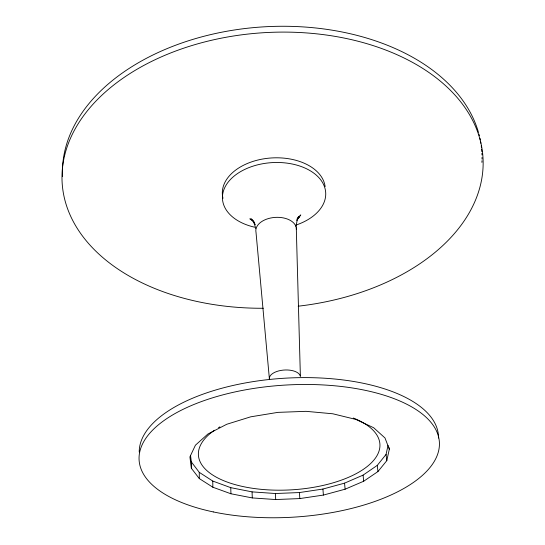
<?xml version="1.0" encoding="UTF-8"?>
<svg xmlns="http://www.w3.org/2000/svg" width="545" height="545" viewBox="0 0 545 545"><rect width="100%" height="100%" fill="white"/><g stroke="black" fill="none" stroke-linecap="round" stroke-linejoin="round"><path stroke-width="0.82" d="M296.017 226.529L297.182 219.948L298.599 216.528L296.848 220.296L300.772 214.934L298.578 217.271M386.786 460.668L389.321 449.216L384.988 437.969L373.693 427.757L355.905 419.439L332.777 413.778L306.038 411.332L277.889 412.374L250.707 416.823L226.761 424.269L207.911 434.011L195.423 445.197L189.912 456.901L191.377 468.284L199.313 478.585L212.857 487.23L230.923 493.77L252.294 497.932L275.695 499.547L299.825 498.573L323.389 495.078L345.101 489.206L363.685 481.242L377.951 471.554L386.786 460.668L386.071 454.407L388.047 445.347M190.518 455.402L191.356 461.949L199.259 472.345L212.761 481.058L230.767 487.666L252.069 491.876L275.395 493.518L299.443 492.557L322.926 489.049L344.556 483.149L363.072 475.131L377.276 465.376L386.071 454.407M297.475 218.6L299.096 217.326L297.141 218.572M253.486 220.916L249.883 218.79L253.534 221.365M252.383 220.03L251.259 218.858L255.135 224.656L253.616 221.256L255.748 228.491M389.137 447.629L389.321 449.216M377.276 465.376L377.951 471.554M363.072 475.131L363.685 481.242M344.556 483.149L345.101 489.206M322.926 489.049L323.389 495.078M299.443 492.557L299.825 498.573M275.395 493.518L275.695 499.547M252.069 491.876L252.294 497.932M296.282 227.81L300.384 376.322A15.587 7.793 -3.4 0 0 283.134 370.123A15.587 7.793 -3.4 0 0 269.448 379.47L256.007 232.299A20.308 12.501 -3.4 0 1 274.993 217.407A20.308 12.501 -3.4 0 1 296.385 229.445M230.767 487.666L230.923 493.77M212.761 481.058L212.857 487.23M199.259 472.345L199.313 478.585M191.356 461.949L191.377 468.284M254.685 227.21A51.707 33.184 -3.4 0 1 232.477 177.507A51.707 33.184 -3.4 0 1 314.015 173.283A51.707 33.184 -3.4 0 1 295.949 225.078M139.227 451.989A149.855 66.667 -3.4 0 1 289.218 377.971A149.855 66.667 -3.4 0 1 438.507 438.044M263.324 308.266A210.792 137.762 -3.4 0 1 89.005 108.837A210.792 137.762 -3.4 0 1 447.506 87.479A210.792 137.762 -3.4 0 1 298.176 306.195M481.916 153.302A209.995 138.144 -3.4 0 1 481.984 154.964M482.025 157.451A209.995 138.144 -3.4 0 1 482.012 159.099M481.971 160.741A209.995 138.144 -3.4 0 1 481.903 162.383M62.58 176.662A209.995 138.144 -3.4 0 1 249.215 28.054A209.995 138.144 -3.4 0 1 478.462 132.408M478.919 134.07A209.995 138.144 -3.4 0 1 479.348 135.732M479.927 138.239A209.995 138.144 -3.4 0 1 480.274 139.908M480.588 141.584A209.995 138.144 -3.4 0 1 480.874 143.26M481.242 145.774A209.995 138.144 -3.4 0 1 481.446 147.45M481.623 149.126A209.995 138.144 -3.4 0 1 481.821 151.633M353.303 418.029A90.913 40.276 -3.4 0 1 357.118 473.135A90.913 40.276 -3.4 0 1 233.117 484.035A90.913 40.276 -3.4 0 1 214.526 430.23M218.525 427.661A90.913 40.276 -3.4 0 1 219.914 426.858M222.987 198.285A51.55 33.272 -3.4 0 1 267.534 158.309A51.55 33.272 -3.4 0 1 325.127 186.642M213.252 511.912A150.4 66.163 -3.4 0 0 439.433 444.393A150.4 66.163 -3.4 0 0 215.064 397.06A150.4 66.163 -3.4 0 0 213.252 511.912"/></g></svg>
